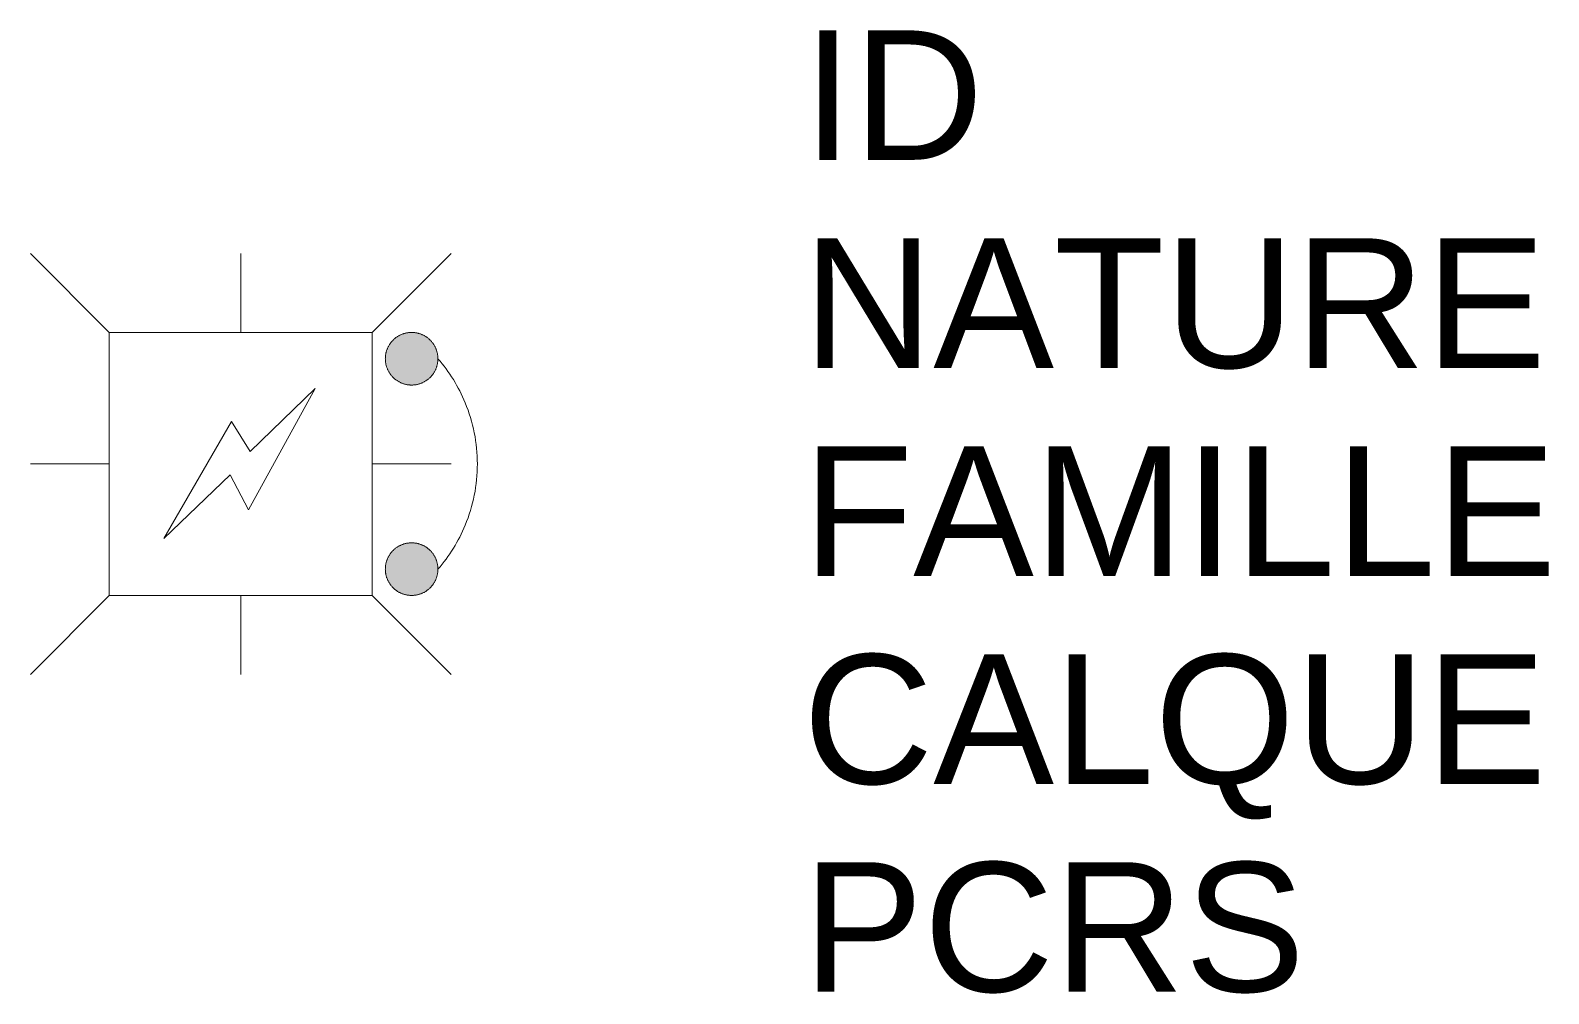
# Model space of a CAD drawing. Header units: metres. Extents: x 3079.72 to 3082.07, y 1842.74 to 1844.23.
import ezdxf

# ---------------------------------------------------------------- set-up
doc = ezdxf.new("R2010")
doc.units = ezdxf.units.M
doc.linetypes.add('Socle_Continu', pattern=[2.5, 2.5, 0])
doc.layers.add('ELECT_SCS', color=1, linetype='Socle_Continu', lineweight=13)
doc.styles.get("Standard").update_dxf_attribs({"font": 'arial.ttf'})

msp = doc.modelspace()

# ---------------------------------------------------------------- hatches: boundary and pattern name
at = {"layer": 'ELECT_SCS', "linetype": 'Socle_Continu', "true_color": 0x7fff7f}
h = msp.add_hatch(color=91, dxfattribs=at)
edge = h.paths.add_edge_path()
edge.add_ellipse((3080.3133, 1843.722), major_axis=(-0.0287, 0.0287), ratio=1, start_angle=-135, end_angle=45, ccw=False)
edge.add_ellipse((3080.3133, 1843.722), major_axis=(-0.0287, 0.0287), ratio=1, start_angle=45, end_angle=225, ccw=False)
h = msp.add_hatch(color=91, dxfattribs=at)
edge = h.paths.add_edge_path()
edge.add_ellipse((3080.3133, 1843.397), major_axis=(-0.0287, 0.0287), ratio=1, start_angle=-135, end_angle=45, ccw=False)
edge.add_ellipse((3080.3133, 1843.397), major_axis=(-0.0287, 0.0287), ratio=1, start_angle=45, end_angle=225, ccw=False)

# ---------------------------------------------------------------- linework, layer by layer
at = {"layer": 'ELECT_SCS', "color": 193, "linetype": 'Socle_Continu', "true_color": 0x9966cc}
for p, q in [((3079.7242, 1843.8845), (3079.8461, 1843.7627)), ((3080.0492, 1843.7627), (3080.0492, 1843.8845)), ((3080.2524, 1843.7627), (3080.3742, 1843.8845)), ((3079.8461, 1843.5595), (3079.7242, 1843.5595)), ((3080.2524, 1843.5595), (3080.3742, 1843.5595)), ((3079.8461, 1843.3564), (3079.7242, 1843.2345)), ((3080.0492, 1843.3564), (3080.0492, 1843.2345)), ((3080.3742, 1843.2345), (3080.2524, 1843.3564))]:
    msp.add_line(p, q, dxfattribs=at)
at = {"layer": 'ELECT_SCS', "color": 91, "linetype": 'Socle_Continu', "true_color": 0x7fff7f, "flags": 128}
msp.add_lwpolyline([(3079.8461, 1843.3564), (3080.2524, 1843.3564), (3080.2524, 1843.7627), (3079.8461, 1843.7627)], close=True, dxfattribs=at)
at = {"layer": 'ELECT_SCS', "color": 91, "linetype": 'Socle_Continu', "true_color": 0x7fff7f}
for points in [[(3080.354, 1843.722, 0.098491), (3080.3509, 1843.7376, 0.098491), (3080.3421, 1843.7508, 0.098491), (3080.3289, 1843.7596, 0.098491), (3080.3133, 1843.7627, 0.098491), (3080.2978, 1843.7596, 0.098491), (3080.2846, 1843.7508, 0.098491), (3080.2758, 1843.7376, 0.098491), (3080.2727, 1843.722, 0.098491)], [(3080.2727, 1843.722, 0.098491), (3080.2758, 1843.7065, 0.098491), (3080.2846, 1843.6933, 0.098491), (3080.2978, 1843.6845, 0.098491), (3080.3133, 1843.6814, 0.098491), (3080.3289, 1843.6845, 0.098491), (3080.3421, 1843.6933, 0.098491), (3080.3509, 1843.7065, 0.098491), (3080.354, 1843.722, 0.098491)], [(3080.354, 1843.397, 0.081301), (3080.3961, 1843.4649, 0.098491), (3080.4149, 1843.5595, 0.098491), (3080.3961, 1843.6541, 0.081301), (3080.354, 1843.722, 0.098491)], [(3080.354, 1843.397, 0.098491), (3080.3509, 1843.4126, 0.098491), (3080.3421, 1843.4258, 0.098491), (3080.3289, 1843.4346, 0.098491), (3080.3133, 1843.4377, 0.098491), (3080.2978, 1843.4346, 0.098491), (3080.2846, 1843.4258, 0.098491), (3080.2758, 1843.4126, 0.098491), (3080.2727, 1843.397, 0.098491)], [(3080.2727, 1843.397, 0.098491), (3080.2758, 1843.3815, 0.098491), (3080.2846, 1843.3683, 0.098491), (3080.2978, 1843.3595, 0.098491), (3080.3133, 1843.3564, 0.098491), (3080.3289, 1843.3595, 0.098491), (3080.3421, 1843.3683, 0.098491), (3080.3509, 1843.3815, 0.098491), (3080.354, 1843.397, 0.098491)]]:
    msp.add_lwpolyline(points, format="xyb", dxfattribs=at)
at = {"layer": 'ELECT_SCS', "linetype": 'Socle_Continu', "flags": 128}
msp.add_lwpolyline([(3079.9303, 1843.4443), (3080.035, 1843.6252), (3080.064, 1843.5786), (3080.1643, 1843.6763), (3080.0615, 1843.4884), (3080.0331, 1843.5426), (3079.9303, 1843.4443)], dxfattribs=at)

# ---------------------------------------------------------------- texts
at = {"layer": 'ELECT_SCS', "linetype": 'Socle_Continu', "flags": 9}
for tag, p, s in [('ID', (3080.9177, 1844.0293), 'FP_0404'), ('NATURE', (3080.9177, 1843.708), 'Support de ligne électrique, lampadaire et télécommunication'), ('FAMILLE', (3080.9177, 1843.3867), 'Electricité'), ('CALQUE', (3080.9177, 1843.0654), 'ELECT_SCS'), ('PCRS', (3080.9177, 1842.7442), 'AffleurantSymbole')]:
    msp.add_attdef(tag, p, s, height=0.2, dxfattribs=at)

doc.saveas('drawing.dxf')
